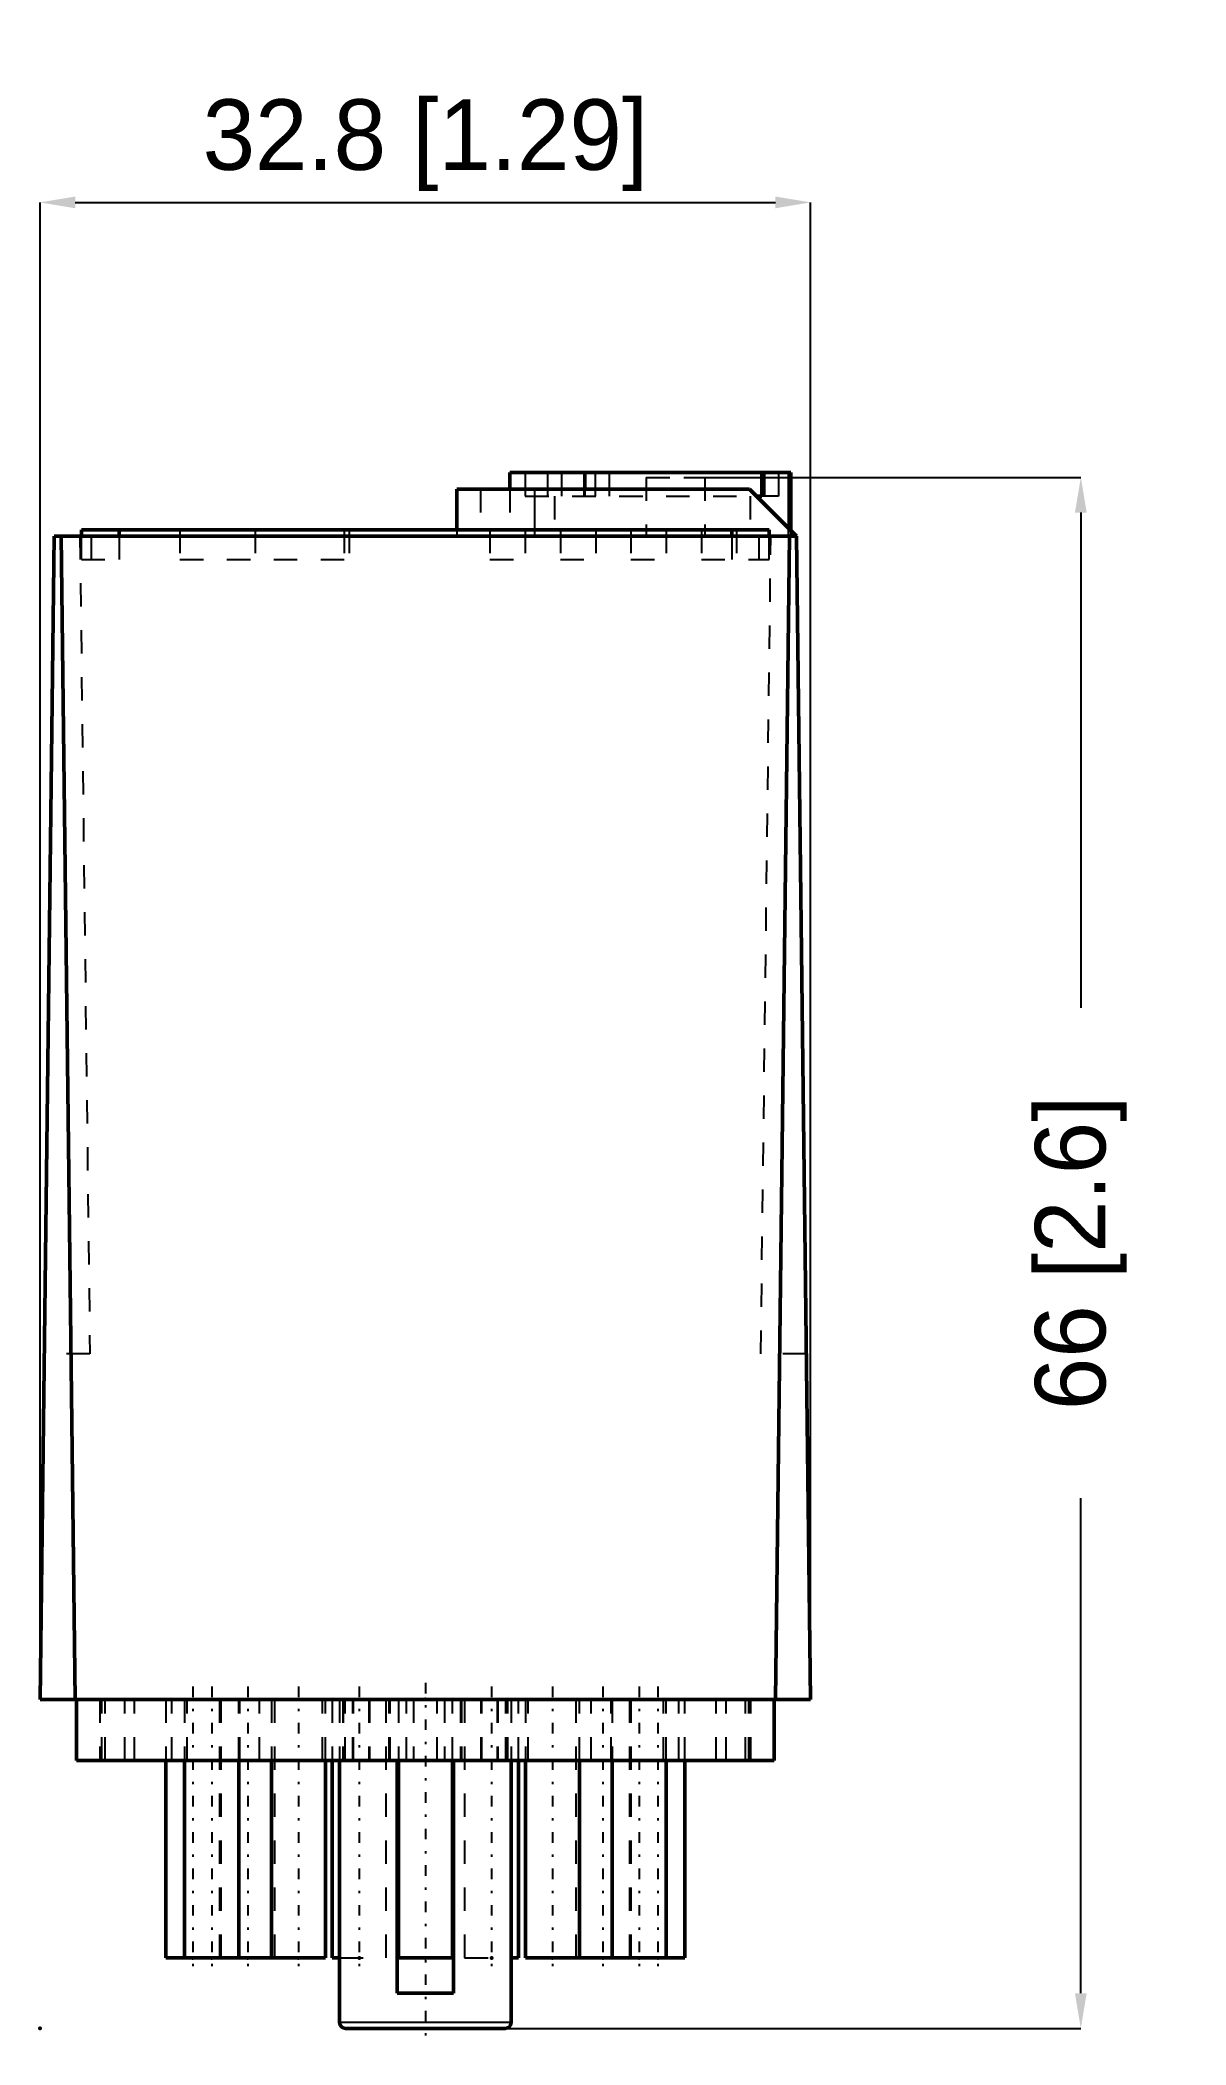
# Model space of a CAD drawing. Header units: millimetres. Extents: x -16.4 to 32.4, y -14.7 to 70.6.
import ezdxf

# ---------------------------------------------------------------- set-up
doc = ezdxf.new("R2010")
doc.units = ezdxf.units.MM
doc.linetypes.add('Center', pattern=[1.5, 0.45, -0.5, 0.05, -0.5])
doc.linetypes.add('Dashed', pattern=[2, 1, -1])
for name, color, linetype, lineweight in [('2d ConnectionPoints', 7, 'Continuous', 50), ('AM_0', 7, 'Continuous', 50), ('AM_4', 3, 'Continuous', 25), ('AM_5', 3, 'Continuous', 25), ('AM_7', 7, 'Center', 25), ('AM_9', 6, 'Dashed', 25)]:
    doc.layers.add(name, color=color, linetype=linetype, lineweight=lineweight)
doc.dimstyles.new('ISO-25', dxfattribs={"dimtxt": 2.5, "dimasz": 2.5, "dimexe": 1.25, "dimexo": 0.625, "dimtad": 1, "dimtxsty": 'Standard', "dimcen": 2.5, "dimadec": 0, "dimazin": 0, "dimtfac": 1, "dimtmove": 0, "dimatfit": 3, "dimfxl": 1, "dimarcsym": 0})

# ---------------------------------------------------------------- blocks, each defined once
blk = doc.blocks.new('*D1')
at = {"layer": 'AM_5', "color": 0, "lineweight": -2}
for p, q in [((11, 52), (27.9, 52)), ((27.9, 50.5), (27.9, 29.434)), ((27.9, -12.5), (27.9, 8.566)), ((0, -14), (27.9, -14))]:
    blk.add_line(p, q, dxfattribs=at)
at = {"layer": 'AM_5', "color": 0}
for points in [[(28.15, 50.5), (27.65, 50.5), (27.9, 52)], [(27.65, -12.5), (28.15, -12.5), (27.9, -14)]]:
    blk.add_solid(points, dxfattribs=at)
at = {"layer": 'Defpoints', "color": 0}
for p in [(11, 52), (0, -14), (27.9, -14)]:
    blk.add_point(p, dxfattribs=at)
at = {"layer": 'AM_5', "color": 0, "insert": (27.9, 19), "char_height": 3, "attachment_point": 5, "rotation": 90}
blk.add_mtext('66 [2.6]', dxfattribs=at)
blk = doc.blocks.new('*D2')
at = {"layer": 'AM_5', "color": 0, "lineweight": -2}
for p, q in [((-16.4, 0), (-16.4, 63.7)), ((-14.9, 63.7), (14.9, 63.7)), ((16.4, 0), (16.4, 63.7))]:
    blk.add_line(p, q, dxfattribs=at)
at = {"layer": 'AM_5', "color": 0}
for points in [[(-14.9, 63.95), (-14.9, 63.45), (-16.4, 63.7)], [(14.9, 63.45), (14.9, 63.95), (16.4, 63.7)]]:
    blk.add_solid(points, dxfattribs=at)
at = {"layer": 'Defpoints', "color": 0}
for p in [(16.4, 63.7), (-16.4, 0), (16.4, 0)]:
    blk.add_point(p, dxfattribs=at)
at = {"layer": 'AM_5', "color": 0, "insert": (0, 66.132), "char_height": 3, "attachment_point": 5}
blk.add_mtext('32.8 [1.29]', dxfattribs=at)

msp = doc.modelspace()

# ---------------------------------------------------------------- linework, layer by layer
at = {"layer": '2d ConnectionPoints'}
for p in [(0, 0), (-9.898, -11), (-9.096, -11), (-7.557, -11), (-5.406, -11), (-2.817, -11), (0, -11), (2.817, -11), (5.406, -11), (7.557, -11), (9.096, -11), (9.898, -11), (-16.4, -14)]:
    msp.add_point(p, dxfattribs=at)
at = {"layer": 'AM_0'}
for p, q in [((3.6, 52.2), (15.554, 52.2)), ((3.6, 52.2), (3.6, 51.5)), ((6.785, 52.2), (6.785, 51.5)), ((14.32, 52.2), (14.32, 51.2)), ((15.554, 49.741), (15.554, 52.2)), ((1.34, 51.5), (13.795, 51.5)), ((1.34, 51.5), (1.34, 49.77)), ((13.795, 51.5), (15.795, 49.5)), ((14.095, 51.2), (14.32, 51.2)), ((-15.795, 49.5), (-16.4, 0)), ((-15.795, 49.5), (15.795, 49.5)), ((-14.9, 0), (-15.505, 49.5)), ((-14.64, 49.77), (14.64, 49.77)), ((-14.64, 49.77), (-14.64, 49.5)), ((-13.04, 49.77), (-13.04, 49.5)), ((13.04, 49.77), (13.04, 49.5)), ((14.64, 49.77), (14.64, 49.5)), ((15.505, 49.5), (14.9, 0)), ((16.4, 0), (15.795, 49.5)), ((-16.4, 0), (16.4, 0)), ((-14.85, 0), (-14.85, -2.6)), ((14.85, -2.6), (14.85, 0)), ((-14.85, -2.6), (14.85, -2.6)), ((-11.048, -2.6), (-11.048, -11)), ((-10.246, -2.6), (-10.246, -11)), ((-7.946, -11), (-7.946, -2.6)), ((-6.556, -2.6), (-6.556, -11)), ((-4.256, -11), (-4.256, -2.6)), ((-3.967, -2.6), (-3.967, -11)), ((-3.65, -2.6), (-3.65, -13.75)), ((-1.2, -2.6), (-1.2, -12.5)), ((-1.15, -2.6), (-1.15, -11)), ((1.15, -11), (1.15, -2.6)), ((1.2, -12.5), (1.2, -2.6)), ((3.65, -13.75), (3.65, -2.6)), ((3.967, -11), (3.967, -2.6)), ((4.256, -2.6), (4.256, -11)), ((6.556, -11), (6.556, -2.6)), ((7.946, -2.6), (7.946, -11)), ((10.246, -11), (10.246, -2.6)), ((11.048, -11), (11.048, -2.6)), ((-11.048, -11), (-4.256, -11)), ((-3.967, -11), (-3.65, -11)), ((-1.15, -11), (1.15, -11)), ((3.65, -11), (3.967, -11)), ((4.256, -11), (11.048, -11)), ((-1.2, -12.5), (1.2, -12.5)), ((3.4, -14), (-3.4, -14))]:
    msp.add_line(p, q, dxfattribs=at)
for centre, start, end in [((-3.4, -13.75), 180, 270), ((3.4, -13.75), 270, 0)]:
    msp.add_arc(centre, 0.25, start, end, dxfattribs=at)
at = {"layer": 'AM_4'}
for p, q in [((15.437, 52.2), (15.437, 49.858)), ((4.64, 51.5), (4.64, 49.77)), ((3.65, -13.75), (-3.65, -13.75))]:
    msp.add_line(p, q, dxfattribs=at)
at = {"layer": 'AM_7'}
for p, q in [((-9.898, 0.55), (-9.898, -11.55)), ((-9.096, 0.55), (-9.096, -11.55)), ((-7.557, 0.55), (-7.557, -11.55)), ((-5.406, 0.55), (-5.406, -11.55)), ((-2.817, 0.55), (-2.817, -11.55)), ((0, 0.7), (0, -14.7)), ((2.817, 0.55), (2.817, -11.55)), ((5.406, 0.55), (5.406, -11.55)), ((7.557, 0.55), (7.557, -11.55)), ((9.096, 0.55), (9.096, -11.55)), ((9.898, 0.55), (9.898, -11.55))]:
    msp.add_line(p, q, dxfattribs=at)
at = {"layer": 'AM_9'}
for p, q in [((4.25, 52.2), (4.25, 51.2)), ((5.2, 52.2), (5.2, 51.2)), ((5.8, 52.2), (5.8, 51.2)), ((6.75, 52.2), (6.75, 51.2)), ((7.23, 52.2), (7.23, 51.2)), ((7.83, 52.2), (7.83, 51.2)), ((14.43, 52.2), (14.43, 51.2)), ((15.03, 52.2), (15.03, 51.2)), ((2.34, 51.5), (2.34, 49.5)), ((3.6, 51.5), (3.6, 49.5)), ((4.25, 51.2), (14.095, 51.2)), ((5.5, 51.2), (5.5, 49.5)), ((6.785, 51.5), (6.785, 51.2)), ((9.4, 52), (11.9, 52)), ((9.4, 52), (9.4, 49.5)), ((11.9, 52), (11.9, 49.5)), ((13.82, 51.2), (13.82, 49.5)), ((15.03, 51.2), (14.32, 51.2)), ((-14.705, 49.5), (-14.28, 14.7)), ((-14.64, 48.5), (-14.64, 49.5)), ((-14.21, 48.5), (-14.21, 49.5)), ((-13.04, 49.5), (-13.04, 48.5)), ((-10.45, 49.77), (-10.45, 48.5)), ((-7.25, 49.77), (-7.25, 48.5)), ((-3.45, 49.77), (-3.45, 48.5)), ((-3.25, 49.77), (-3.25, 48.5)), ((1.34, 49.77), (1.34, 49.5)), ((2.75, 49.77), (2.75, 48.5)), ((4.25, 49.77), (4.25, 48.5)), ((4.64, 49.77), (4.64, 49.5)), ((5.75, 49.77), (5.75, 48.5)), ((7.25, 49.77), (7.25, 48.5)), ((8.75, 49.77), (8.75, 48.5)), ((10.25, 49.77), (10.25, 48.5)), ((11.75, 49.77), (11.75, 48.5)), ((13.04, 49.5), (13.04, 48.5)), ((13.25, 49.77), (13.25, 48.5)), ((14.21, 48.5), (14.21, 49.5)), ((14.28, 14.7), (14.705, 49.5)), ((14.64, 48.5), (14.64, 49.5)), ((15.437, 49.858), (15.437, 49.5)), ((15.554, 49.5), (15.554, 49.741)), ((-14.64, 48.5), (-13.04, 48.5)), ((-10.45, 48.5), (-3.25, 48.5)), ((2.75, 48.5), (4.25, 48.5)), ((5.75, 48.5), (7.25, 48.5)), ((8.75, 48.5), (10.25, 48.5)), ((11.75, 48.5), (14.64, 48.5)), ((-14.28, 14.7), (-16.22, 14.7)), ((16.22, 14.7), (14.28, 14.7)), ((-13.85, 0), (-13.85, -2.6)), ((-13.771, -2.6), (-13.771, 0)), ((-13.629, -2.6), (-13.629, 0)), ((-12.798, -2.6), (-12.798, 0)), ((-12.382, -2.6), (-12.382, 0)), ((-11.048, 0), (-11.048, -2.6)), ((-10.788, -2.6), (-10.788, 0)), ((-10.246, 0), (-10.246, -2.6)), ((-10.133, -2.6), (-10.133, 0)), ((-8.748, -11), (-8.748, 0)), ((-8.707, 0), (-8.707, -11)), ((-7.946, -2.6), (-7.946, 0)), ((-7.904, -2.6), (-7.904, 0)), ((-7.062, -2.6), (-7.062, 0)), ((-6.556, 0), (-6.556, -2.6)), ((-6.407, -11), (-6.407, 0)), ((-4.379, -2.6), (-4.379, 0)), ((-4.256, -2.6), (-4.256, 0)), ((-3.967, 0), (-3.967, -2.6)), ((-3.65, 0), (-3.65, -2.6)), ((-3.508, 0), (-3.508, -2.6)), ((-3.497, 0), (-3.497, -2.6)), ((-3.42, -2.6), (-3.42, 0)), ((-3.081, -2.6), (-3.081, 0)), ((-3.06, -2.6), (-3.06, 0)), ((-2.405, 0), (-2.405, -2.6)), ((-2.375, 0), (-2.375, -2.6)), ((-1.667, -11), (-1.667, 0)), ((-1.534, -2.6), (-1.534, 0)), ((-1.498, -2.6), (-1.498, 0)), ((-1.15, 0), (-1.15, -2.6)), ((-0.81, -2.6), (-0.81, 0)), ((-0.5, 0), (-0.5, -2.6)), ((0.5, -2.6), (0.5, 0)), ((0.81, 0), (0.81, -2.6)), ((1.15, -2.6), (1.15, 0)), ((1.498, 0), (1.498, -2.6)), ((1.534, 0), (1.534, -2.6)), ((1.667, 0), (1.667, -11)), ((2.375, -2.6), (2.375, 0)), ((2.405, -2.6), (2.405, 0)), ((3.06, 0), (3.06, -2.6)), ((3.081, 0), (3.081, -2.6)), ((3.42, -2.6), (3.42, 0)), ((3.497, -2.6), (3.497, 0)), ((3.508, -2.6), (3.508, 0)), ((3.65, 0), (3.65, -2.6)), ((3.967, -2.6), (3.967, 0)), ((4.256, 0), (4.256, -2.6)), ((4.379, -2.6), (4.379, 0)), ((6.407, 0), (6.407, -11)), ((6.556, -2.6), (6.556, 0)), ((7.062, -2.6), (7.062, 0)), ((7.904, -2.6), (7.904, 0)), ((7.946, 0), (7.946, -2.6)), ((8.707, -11), (8.707, 0)), ((8.748, 0), (8.748, -11)), ((10.133, -2.6), (10.133, 0)), ((10.246, -2.6), (10.246, 0)), ((10.788, -2.6), (10.788, 0)), ((11.048, -2.6), (11.048, 0)), ((12.382, -2.6), (12.382, 0)), ((12.798, -2.6), (12.798, 0)), ((13.629, -2.6), (13.629, 0)), ((13.771, -2.6), (13.771, 0)), ((13.85, -2.6), (13.85, 0)), ((-1.184, -12.5), (-1.184, -2.6)), ((1.184, -2.6), (1.184, -12.5)), ((-3.65, -11), (-1.667, -11)), ((1.667, -11), (3.65, -11))]:
    msp.add_line(p, q, dxfattribs=at)

# ---------------------------------------------------------------- dimensions: what is measured, and where the dimension line sits
at = {"layer": 'AM_5'}
dim = msp.add_linear_dim(base=(16.4, 63.7), p1=(-16.4, 0), p2=(16.4, 0), text='32.8 [1.29]', dimstyle='ISO-25', override={"dimtxt": 3, "dimasz": 1.5, "dimexe": 0, "dimexo": 0, "dimgap": 0.9}, dxfattribs=at)
dim.commit()
dim.dimension.update_dxf_attribs({"geometry": '*D2', "text_midpoint": (0, 63.7), "dimtype": 160})
dim = msp.add_linear_dim(base=(27.9, -14), p1=(11, 52), p2=(0, -14), angle=90, text='66 [2.6]', dimstyle='ISO-25', override={"dimtxt": 3, "dimasz": 1.5, "dimexe": 0, "dimexo": 0, "dimgap": 0.9}, dxfattribs=at)
dim.commit()
dim.dimension.update_dxf_attribs({"geometry": '*D1', "text_midpoint": (27.9, 19), "dimtype": 160, "text_rotation": 90})

doc.saveas('drawing.dxf')
